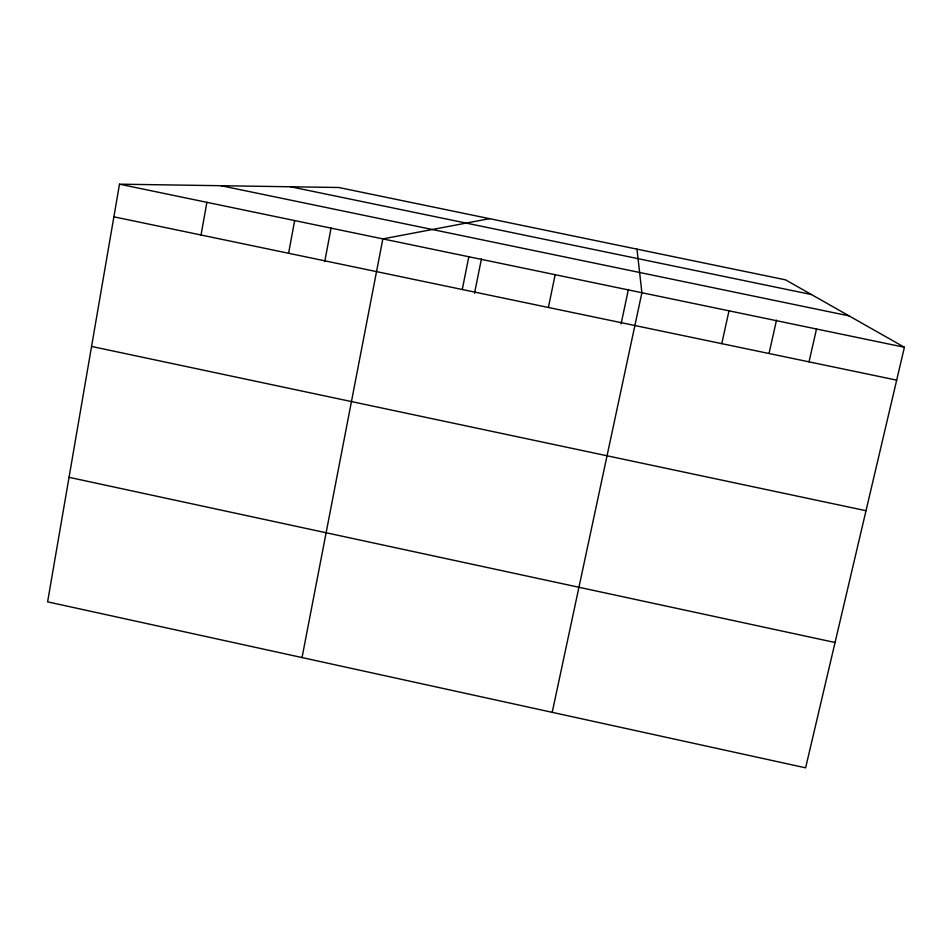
<?xml version="1.0" encoding="UTF-8"?>
<svg xmlns="http://www.w3.org/2000/svg" width="952" height="952" viewBox="0 0 952 952"><rect width="100%" height="100%" fill="white"/><g stroke="black" fill="none" stroke-linecap="round" stroke-linejoin="round"><path stroke-width="1.43" d="M119.5 184.176L47.6 601.854L805.618 767.824L904.4 347.266L785.555 279.852L338.733 187.496L119.5 184.176L904.4 347.266M201.039 235.013L206.881 202.336M288.587 253.28L294.668 220.578M324.727 261.633L331.07 228.052M302.034 657.57L382.847 238.892L489.518 218.662M462.267 289.515L468.812 256.754M474.524 293.275L481.438 258.861M548.388 307.484L555.159 274.7M621.097 323.858L628.415 289.396M552.208 712.334L641.898 292.716L636.983 249.138M721.759 343.66L729.006 310.816M769.085 353.24L776.511 320.158M809.021 361.867L816.507 328.999M290.61 186.77L811.473 294.549M221.031 185.711L849.113 315.897M113.871 216.818L896.677 380.145M91.57 346.445L866.011 510.712M69.032 477.321L835.059 642.493"/></g></svg>
